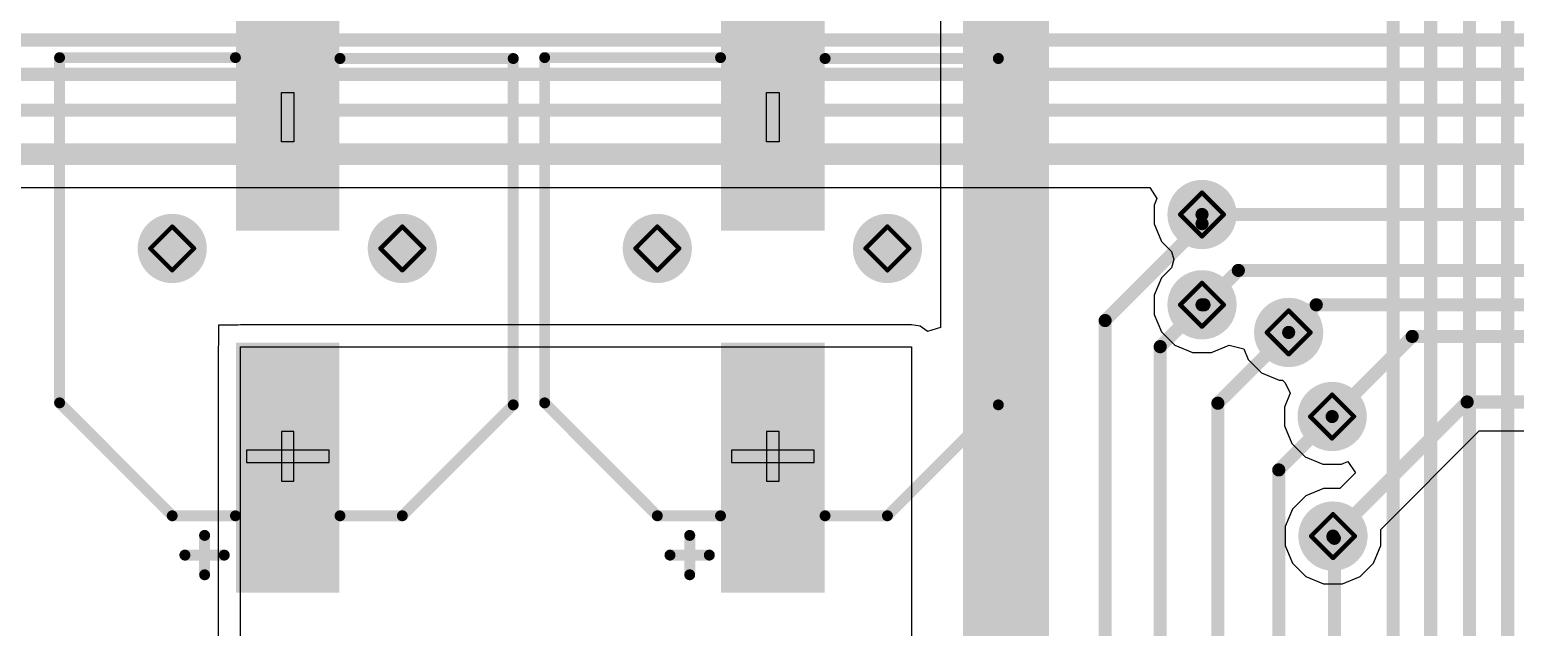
# Model space of a CAD drawing. Header units: inches. Extents: x -31 to 249, y -28 to 261.
# Drawn here: x 20.89 to 38.14, y 55.83 to 62.77 of the extents above; entities that cross this region are included whole.
import ezdxf

# ---------------------------------------------------------------- set-up
doc = ezdxf.new("R2010")
doc.units = ezdxf.units.IN
for name, color, linetype in [('Bottom Layer', 5, 'Continuous'), ('Bottom Solder', 6, 'Continuous'), ('Drill Drawing', 1, 'Continuous'), ('Mechanical 15', 56, 'Continuous'), ('Top Layer', 1, 'Continuous'), ('Top Overlay', 2, 'Continuous'), ('Top Paste', 8, 'Continuous'), ('Top Solder', 216, 'Continuous'), ('Via Holes', 16, 'Continuous')]:
    doc.layers.add(name, color=color, linetype=linetype)

# ---------------------------------------------------------------- blocks, each defined once
blk = doc.blocks.new('CS1C470M_CRD54_8')
at = {"layer": 'Top Layer'}
for points in [[(-3.5, 0.55), (-0.7, 0.55), (-0.7, -0.55), (-3.5, -0.55)], [(0.7, 0.55), (3.5, 0.55), (3.5, -0.55), (0.7, -0.55)]]:
    blk.add_hatch(color=1, dxfattribs=at).paths.add_polyline_path(points)
at = {"layer": 'Top Paste'}
for points in [[(-3.5, 0.55), (-0.7, 0.55), (-0.7, -0.55), (-3.5, -0.55)], [(0.7, 0.55), (3.5, 0.55), (3.5, -0.55), (0.7, -0.55)]]:
    blk.add_hatch(color=8, dxfattribs=at).paths.add_polyline_path(points)
at = {"layer": 'Top Solder'}
for points in [[(-3.551, 0.601), (-0.649, 0.601), (-0.649, -0.601), (-3.551, -0.601)], [(0.649, 0.601), (3.551, 0.601), (3.551, -0.601), (0.649, -0.601)]]:
    blk.add_hatch(color=216, dxfattribs=at).paths.add_polyline_path(points)
at = {"layer": 'Mechanical 15'}
for p, q in [((-1.896, 0.48), (-2.04, 0.48)), ((-2.04, 0.48), (-2.04, -0.48)), ((-1.896, -0.48), (-1.896, 0.48)), ((-1.68, 0.072), (-2.256, 0.072)), ((-2.256, 0.072), (-2.256, -0.072)), ((-1.68, -0.072), (-1.68, 0.072)), ((1.68, 0.072), (2.256, 0.072)), ((1.68, -0.072), (1.68, 0.072)), ((2.256, 0.072), (2.256, -0.072)), ((-2.256, -0.072), (-1.68, -0.072)), ((2.256, -0.072), (1.68, -0.072)), ((-2.04, -0.48), (-1.896, -0.48))]:
    blk.add_line(p, q, dxfattribs=at)
at = {"layer": 'Top Overlay'}
for points in [[(-1.349, 2.649, 0.127, 0.127, 0), (-2.659, 1.341, 0.127, 0.127, 0)], [(-1.349, 2.649, 0.127, 0.127, 0), (2.659, 2.649, 0.127, 0.127, 0)], [(2.659, 2.649, 0.127, 0.127, 0), (2.659, 0.607, 0.127, 0.127, 0)], [(-2.659, 1.341, 0.127, 0.127, 0), (-2.659, 0.607, 0.127, 0.127, 0)], [(-3.116, 1.194, 0.127, 0.127, 0), (-3.116, 0.737, 0.127, 0.127, 0)], [(-3.344, 0.965, 0.127, 0.127, 0), (-2.887, 0.965, 0.127, 0.127, 0)], [(-2.659, -0.607, 0.127, 0.127, 0), (-2.659, -1.331, 0.127, 0.127, 0)], [(2.649, -0.607, 0.127, 0.127, 0), (2.649, -2.619, 0.127, 0.127, 0)], [(-2.659, -1.331, 0.127, 0.127, 0), (-1.372, -2.619, 0.127, 0.127, 0)], [(-1.372, -2.619, 0.127, 0.127, 0), (2.649, -2.619, 0.127, 0.127, 0)]]:
    blk.add_lwpolyline(points, format="xyseb", dxfattribs=at)
for points in [[(-1.38, 2.649, 0.0635, 0.0635, 1), (-1.317, 2.649, 0.0635, 0.0635, 1)], [(-1.38, 2.649, 0.0635, 0.0635, 1), (-1.317, 2.649, 0.0635, 0.0635, 1)], [(2.628, 2.649, 0.0635, 0.0635, 1), (2.691, 2.649, 0.0635, 0.0635, 1)], [(2.628, 2.649, 0.0635, 0.0635, 1), (2.691, 2.649, 0.0635, 0.0635, 1)], [(-2.691, 1.341, 0.0635, 0.0635, 1), (-2.628, 1.341, 0.0635, 0.0635, 1)], [(-2.691, 1.341, 0.0635, 0.0635, 1), (-2.628, 1.341, 0.0635, 0.0635, 1)], [(-3.148, 1.194, 0.0635, 0.0635, 1), (-3.084, 1.194, 0.0635, 0.0635, 1)], [(-3.376, 0.965, 0.0635, 0.0635, 1), (-3.313, 0.965, 0.0635, 0.0635, 1)], [(-2.919, 0.965, 0.0635, 0.0635, 1), (-2.855, 0.965, 0.0635, 0.0635, 1)], [(-3.148, 0.737, 0.0635, 0.0635, 1), (-3.084, 0.737, 0.0635, 0.0635, 1)], [(-2.691, 0.607, 0.0635, 0.0635, 1), (-2.628, 0.607, 0.0635, 0.0635, 1)], [(2.628, 0.607, 0.0635, 0.0635, 1), (2.691, 0.607, 0.0635, 0.0635, 1)], [(-2.691, -0.607, 0.0635, 0.0635, 1), (-2.628, -0.607, 0.0635, 0.0635, 1)], [(2.617, -0.607, 0.0635, 0.0635, 1), (2.681, -0.607, 0.0635, 0.0635, 1)], [(-2.691, -1.331, 0.0635, 0.0635, 1), (-2.628, -1.331, 0.0635, 0.0635, 1)], [(-2.691, -1.331, 0.0635, 0.0635, 1), (-2.628, -1.331, 0.0635, 0.0635, 1)], [(-1.403, -2.619, 0.0635, 0.0635, 1), (-1.34, -2.619, 0.0635, 0.0635, 1)], [(-1.403, -2.619, 0.0635, 0.0635, 1), (-1.34, -2.619, 0.0635, 0.0635, 1)], [(2.617, -2.619, 0.0635, 0.0635, 1), (2.681, -2.619, 0.0635, 0.0635, 1)], [(2.617, -2.619, 0.0635, 0.0635, 1), (2.681, -2.619, 0.0635, 0.0635, 1)]]:
    blk.add_lwpolyline(points, format="xyseb", close=True, dxfattribs=at)
blk = doc.blocks.new('CS1C470M_CRD54_9')
at = {"layer": 'Top Layer'}
for points in [[(-3.5, 0.55), (-0.7, 0.55), (-0.7, -0.55), (-3.5, -0.55)], [(0.7, 0.55), (3.5, 0.55), (3.5, -0.55), (0.7, -0.55)]]:
    blk.add_hatch(color=1, dxfattribs=at).paths.add_polyline_path(points)
at = {"layer": 'Top Paste'}
for points in [[(-3.5, 0.55), (-0.7, 0.55), (-0.7, -0.55), (-3.5, -0.55)], [(0.7, 0.55), (3.5, 0.55), (3.5, -0.55), (0.7, -0.55)]]:
    blk.add_hatch(color=8, dxfattribs=at).paths.add_polyline_path(points)
at = {"layer": 'Top Solder'}
for points in [[(-3.551, 0.601), (-0.649, 0.601), (-0.649, -0.601), (-3.551, -0.601)], [(0.649, 0.601), (3.551, 0.601), (3.551, -0.601), (0.649, -0.601)]]:
    blk.add_hatch(color=216, dxfattribs=at).paths.add_polyline_path(points)
at = {"layer": 'Mechanical 15'}
for p, q in [((-1.896, 0.48), (-2.04, 0.48)), ((-2.04, 0.48), (-2.04, -0.48)), ((-1.896, -0.48), (-1.896, 0.48)), ((-1.68, 0.072), (-2.256, 0.072)), ((-2.256, 0.072), (-2.256, -0.072)), ((-1.68, -0.072), (-1.68, 0.072)), ((1.68, 0.072), (2.256, 0.072)), ((1.68, -0.072), (1.68, 0.072)), ((2.256, 0.072), (2.256, -0.072)), ((-2.256, -0.072), (-1.68, -0.072)), ((2.256, -0.072), (1.68, -0.072)), ((-2.04, -0.48), (-1.896, -0.48))]:
    blk.add_line(p, q, dxfattribs=at)
at = {"layer": 'Top Overlay'}
for points in [[(-1.349, 2.649, 0.127, 0.127, 0), (-2.659, 1.341, 0.127, 0.127, 0)], [(-1.349, 2.649, 0.127, 0.127, 0), (2.659, 2.649, 0.127, 0.127, 0)], [(2.659, 2.649, 0.127, 0.127, 0), (2.659, 0.607, 0.127, 0.127, 0)], [(-2.659, 1.341, 0.127, 0.127, 0), (-2.659, 0.607, 0.127, 0.127, 0)], [(-3.116, 1.194, 0.127, 0.127, 0), (-3.116, 0.737, 0.127, 0.127, 0)], [(-3.344, 0.965, 0.127, 0.127, 0), (-2.887, 0.965, 0.127, 0.127, 0)], [(-2.659, -0.607, 0.127, 0.127, 0), (-2.659, -1.331, 0.127, 0.127, 0)], [(2.649, -0.607, 0.127, 0.127, 0), (2.649, -2.619, 0.127, 0.127, 0)], [(-2.659, -1.331, 0.127, 0.127, 0), (-1.372, -2.619, 0.127, 0.127, 0)], [(-1.372, -2.619, 0.127, 0.127, 0), (2.649, -2.619, 0.127, 0.127, 0)]]:
    blk.add_lwpolyline(points, format="xyseb", dxfattribs=at)
for points in [[(-1.38, 2.649, 0.0635, 0.0635, 1), (-1.317, 2.649, 0.0635, 0.0635, 1)], [(-1.38, 2.649, 0.0635, 0.0635, 1), (-1.317, 2.649, 0.0635, 0.0635, 1)], [(2.628, 2.649, 0.0635, 0.0635, 1), (2.691, 2.649, 0.0635, 0.0635, 1)], [(2.628, 2.649, 0.0635, 0.0635, 1), (2.691, 2.649, 0.0635, 0.0635, 1)], [(-2.691, 1.341, 0.0635, 0.0635, 1), (-2.628, 1.341, 0.0635, 0.0635, 1)], [(-2.691, 1.341, 0.0635, 0.0635, 1), (-2.628, 1.341, 0.0635, 0.0635, 1)], [(-3.148, 1.194, 0.0635, 0.0635, 1), (-3.084, 1.194, 0.0635, 0.0635, 1)], [(-3.376, 0.965, 0.0635, 0.0635, 1), (-3.313, 0.965, 0.0635, 0.0635, 1)], [(-2.919, 0.965, 0.0635, 0.0635, 1), (-2.855, 0.965, 0.0635, 0.0635, 1)], [(-3.148, 0.737, 0.0635, 0.0635, 1), (-3.084, 0.737, 0.0635, 0.0635, 1)], [(-2.691, 0.607, 0.0635, 0.0635, 1), (-2.628, 0.607, 0.0635, 0.0635, 1)], [(2.628, 0.607, 0.0635, 0.0635, 1), (2.691, 0.607, 0.0635, 0.0635, 1)], [(-2.691, -0.607, 0.0635, 0.0635, 1), (-2.628, -0.607, 0.0635, 0.0635, 1)], [(2.617, -0.607, 0.0635, 0.0635, 1), (2.681, -0.607, 0.0635, 0.0635, 1)], [(-2.691, -1.331, 0.0635, 0.0635, 1), (-2.628, -1.331, 0.0635, 0.0635, 1)], [(-2.691, -1.331, 0.0635, 0.0635, 1), (-2.628, -1.331, 0.0635, 0.0635, 1)], [(-1.403, -2.619, 0.0635, 0.0635, 1), (-1.34, -2.619, 0.0635, 0.0635, 1)], [(-1.403, -2.619, 0.0635, 0.0635, 1), (-1.34, -2.619, 0.0635, 0.0635, 1)], [(2.617, -2.619, 0.0635, 0.0635, 1), (2.681, -2.619, 0.0635, 0.0635, 1)], [(2.617, -2.619, 0.0635, 0.0635, 1), (2.681, -2.619, 0.0635, 0.0635, 1)]]:
    blk.add_lwpolyline(points, format="xyseb", close=True, dxfattribs=at)

msp = doc.modelspace()

# ---------------------------------------------------------------- hatches: boundary and pattern name
at = {"layer": 'Bottom Layer'}
h = msp.add_hatch(color=5, dxfattribs=at)
edge = h.paths.add_edge_path()
edge.add_arc((34.501, 60.621), 0.3, 0, 360)
h = msp.add_hatch(color=5, dxfattribs=at)
edge = h.paths.add_edge_path()
edge.add_arc((22.543, 60.227), 0.3, 0, 360)
h = msp.add_hatch(color=5, dxfattribs=at)
edge = h.paths.add_edge_path()
edge.add_arc((25.215, 60.227), 0.3, 0, 360)
h = msp.add_hatch(color=5, dxfattribs=at)
edge = h.paths.add_edge_path()
edge.add_arc((28.176, 60.227), 0.3, 0, 360)
h = msp.add_hatch(color=5, dxfattribs=at)
edge = h.paths.add_edge_path()
edge.add_arc((30.848, 60.227), 0.3, 0, 360)
h = msp.add_hatch(color=5, dxfattribs=at)
edge = h.paths.add_edge_path()
edge.add_arc((34.501, 59.573), 0.3, 0, 360)
h = msp.add_hatch(color=5, dxfattribs=at)
edge = h.paths.add_edge_path()
edge.add_arc((35.507, 59.252), 0.3, 0, 360)
h = msp.add_hatch(color=5, dxfattribs=at)
edge = h.paths.add_edge_path()
edge.add_arc((36.012, 58.276), 0.3, 0, 360)
h = msp.add_hatch(color=5, dxfattribs=at)
edge = h.paths.add_edge_path()
edge.add_arc((36.022, 56.888), 0.3, 0, 360)
at = {"layer": 'Bottom Solder'}
h = msp.add_hatch(color=6, dxfattribs=at)
edge = h.paths.add_edge_path()
edge.add_arc((34.501, 60.621), 0.402, 0, 360)
h = msp.add_hatch(color=6, dxfattribs=at)
edge = h.paths.add_edge_path()
edge.add_arc((22.543, 60.227), 0.402, 0, 360)
h = msp.add_hatch(color=6, dxfattribs=at)
edge = h.paths.add_edge_path()
edge.add_arc((25.215, 60.227), 0.402, 0, 360)
h = msp.add_hatch(color=6, dxfattribs=at)
edge = h.paths.add_edge_path()
edge.add_arc((28.176, 60.227), 0.402, 0, 360)
h = msp.add_hatch(color=6, dxfattribs=at)
edge = h.paths.add_edge_path()
edge.add_arc((30.848, 60.227), 0.402, 0, 360)
h = msp.add_hatch(color=6, dxfattribs=at)
edge = h.paths.add_edge_path()
edge.add_arc((34.501, 59.573), 0.402, 0, 360)
h = msp.add_hatch(color=6, dxfattribs=at)
edge = h.paths.add_edge_path()
edge.add_arc((35.507, 59.252), 0.402, 0, 360)
h = msp.add_hatch(color=6, dxfattribs=at)
edge = h.paths.add_edge_path()
edge.add_arc((36.012, 58.276), 0.402, 0, 360)
h = msp.add_hatch(color=6, dxfattribs=at)
edge = h.paths.add_edge_path()
edge.add_arc((36.022, 56.888), 0.402, 0, 360)
at = {"layer": 'Top Layer'}
h = msp.add_hatch(color=1, dxfattribs=at)
edge = h.paths.add_edge_path()
edge.add_arc((34.501, 60.621), 0.3, 0, 360)
h = msp.add_hatch(color=1, dxfattribs=at)
edge = h.paths.add_edge_path()
edge.add_arc((22.543, 60.227), 0.3, 0, 360)
h = msp.add_hatch(color=1, dxfattribs=at)
edge = h.paths.add_edge_path()
edge.add_arc((25.215, 60.227), 0.3, 0, 360)
h = msp.add_hatch(color=1, dxfattribs=at)
edge = h.paths.add_edge_path()
edge.add_arc((28.176, 60.227), 0.3, 0, 360)
h = msp.add_hatch(color=1, dxfattribs=at)
edge = h.paths.add_edge_path()
edge.add_arc((30.848, 60.227), 0.3, 0, 360)
h = msp.add_hatch(color=1, dxfattribs=at)
edge = h.paths.add_edge_path()
edge.add_arc((34.501, 59.573), 0.3, 0, 360)
h = msp.add_hatch(color=1, dxfattribs=at)
edge = h.paths.add_edge_path()
edge.add_arc((35.507, 59.252), 0.3, 0, 360)
h = msp.add_hatch(color=1, dxfattribs=at)
edge = h.paths.add_edge_path()
edge.add_arc((36.012, 58.276), 0.3, 0, 360)
h = msp.add_hatch(color=1, dxfattribs=at)
edge = h.paths.add_edge_path()
edge.add_arc((36.022, 56.888), 0.3, 0, 360)
at = {"layer": 'Top Solder'}
h = msp.add_hatch(color=216, dxfattribs=at)
edge = h.paths.add_edge_path()
edge.add_arc((34.501, 60.621), 0.402, 0, 360)
h = msp.add_hatch(color=216, dxfattribs=at)
edge = h.paths.add_edge_path()
edge.add_arc((22.543, 60.227), 0.402, 0, 360)
h = msp.add_hatch(color=216, dxfattribs=at)
edge = h.paths.add_edge_path()
edge.add_arc((25.215, 60.227), 0.402, 0, 360)
h = msp.add_hatch(color=216, dxfattribs=at)
edge = h.paths.add_edge_path()
edge.add_arc((28.176, 60.227), 0.402, 0, 360)
h = msp.add_hatch(color=216, dxfattribs=at)
edge = h.paths.add_edge_path()
edge.add_arc((30.848, 60.227), 0.402, 0, 360)
h = msp.add_hatch(color=216, dxfattribs=at)
edge = h.paths.add_edge_path()
edge.add_arc((34.501, 59.573), 0.402, 0, 360)
h = msp.add_hatch(color=216, dxfattribs=at)
edge = h.paths.add_edge_path()
edge.add_arc((35.507, 59.252), 0.402, 0, 360)
h = msp.add_hatch(color=216, dxfattribs=at)
edge = h.paths.add_edge_path()
edge.add_arc((36.012, 58.276), 0.402, 0, 360)
h = msp.add_hatch(color=216, dxfattribs=at)
edge = h.paths.add_edge_path()
edge.add_arc((36.022, 56.888), 0.402, 0, 360)
at = {"layer": 'Via Holes'}
h = msp.add_hatch(color=7, dxfattribs=at)
edge = h.paths.add_edge_path()
edge.add_arc((34.501, 60.621), 0.15, 0, 360)
h = msp.add_hatch(color=7, dxfattribs=at)
edge = h.paths.add_edge_path()
edge.add_arc((22.543, 60.227), 0.15, 0, 360)
h = msp.add_hatch(color=7, dxfattribs=at)
edge = h.paths.add_edge_path()
edge.add_arc((25.215, 60.227), 0.15, 0, 360)
h = msp.add_hatch(color=7, dxfattribs=at)
edge = h.paths.add_edge_path()
edge.add_arc((28.176, 60.227), 0.15, 0, 360)
h = msp.add_hatch(color=7, dxfattribs=at)
edge = h.paths.add_edge_path()
edge.add_arc((30.848, 60.227), 0.15, 0, 360)
h = msp.add_hatch(color=7, dxfattribs=at)
edge = h.paths.add_edge_path()
edge.add_arc((34.501, 59.573), 0.15, 0, 360)
h = msp.add_hatch(color=7, dxfattribs=at)
edge = h.paths.add_edge_path()
edge.add_arc((35.507, 59.252), 0.15, 0, 360)
h = msp.add_hatch(color=7, dxfattribs=at)
edge = h.paths.add_edge_path()
edge.add_arc((36.012, 58.276), 0.15, 0, 360)
h = msp.add_hatch(color=7, dxfattribs=at)
edge = h.paths.add_edge_path()
edge.add_arc((36.022, 56.888), 0.15, 0, 360)

# ---------------------------------------------------------------- linework, layer by layer
at = {"layer": 'Bottom Layer'}
for p, q in [((18.057, 60.934), (33.894, 60.934)), ((33.894, 60.934), (33.978, 60.807)), ((33.978, 60.807), (33.947, 60.731)), ((33.947, 60.731), (33.947, 60.511)), ((33.947, 60.511), (34.031, 60.307)), ((34.031, 60.307), (34.147, 60.191)), ((34.147, 60.191), (34.172, 60.097)), ((34.172, 60.097), (34.147, 60.003)), ((34.031, 59.886), (33.947, 59.683)), ((34.147, 60.003), (34.031, 59.886)), ((33.947, 59.683), (33.947, 59.462)), ((33.947, 59.462), (34.031, 59.259)), ((34.031, 59.259), (34.187, 59.103)), ((34.187, 59.103), (34.391, 59.019)), ((34.391, 59.019), (34.611, 59.019)), ((34.611, 59.019), (34.815, 59.103)), ((34.815, 59.103), (34.987, 59.06)), ((34.987, 59.06), (35.038, 58.939)), ((35.038, 58.939), (35.193, 58.783)), ((35.193, 58.783), (35.397, 58.698)), ((35.397, 58.698), (35.435, 58.698)), ((35.435, 58.698), (35.467, 58.666)), ((35.467, 58.666), (35.524, 58.546)), ((35.524, 58.546), (35.458, 58.386)), ((35.458, 58.386), (35.458, 58.166)), ((35.458, 58.166), (35.542, 57.962)), ((35.542, 57.962), (35.698, 57.806)), ((36.576, 56.965), (37.719, 58.109)), ((37.719, 58.109), (56.804, 58.109)), ((35.698, 57.806), (35.902, 57.722)), ((35.902, 57.722), (36.122, 57.722)), ((36.282, 57.623), (36.1, 57.442)), ((36.122, 57.722), (36.195, 57.753)), ((36.195, 57.753), (36.282, 57.623)), ((35.708, 57.357), (35.553, 57.201)), ((35.912, 57.442), (35.708, 57.357)), ((36.1, 57.442), (35.912, 57.442)), ((35.553, 57.201), (35.468, 56.998)), ((35.468, 56.998), (35.468, 56.777)), ((36.576, 56.777), (36.576, 56.965)), ((35.468, 56.777), (35.553, 56.574)), ((36.492, 56.574), (36.576, 56.777)), ((35.553, 56.574), (35.708, 56.418)), ((35.708, 56.418), (35.912, 56.334)), ((36.132, 56.334), (36.336, 56.418)), ((36.336, 56.418), (36.492, 56.574)), ((35.912, 56.334), (36.132, 56.334))]:
    msp.add_line(p, q, dxfattribs=at)
for points in [[(17.274, 62.647, 0.152, 0.152, 0), (63.242, 62.647, 0.152, 0.152, 0)], [(17.533, 62.248, 0.152, 0.152, 0), (65.955, 62.248, 0.152, 0.152, 0)], [(17.668, 61.832, 0.152, 0.152, 0), (66.09, 61.832, 0.152, 0.152, 0)], [(17.896, 61.322, 0.254, 0.254, 0), (63.993, 61.322, 0.254, 0.254, 0)], [(34.501, 60.621, 0.152, 0.152, 0), (60.801, 60.621, 0.152, 0.152, 0)], [(34.523, 59.573, 0.152, 0.152, 0), (34.923, 59.972, 0.152, 0.152, 0)], [(34.923, 59.972, 0.152, 0.152, 0), (65.093, 59.972, 0.152, 0.152, 0)], [(34.501, 59.573, 0.152, 0.152, 0), (34.523, 59.573, 0.152, 0.152, 0)], [(35.507, 59.252, 0.152, 0.152, 0), (35.828, 59.573, 0.152, 0.152, 0)], [(35.828, 59.573, 0.152, 0.152, 0), (65.564, 59.573, 0.152, 0.152, 0)], [(36.012, 58.276, 0.152, 0.152, 0), (36.942, 59.206, 0.152, 0.152, 0)], [(36.942, 59.206, 0.152, 0.152, 0), (65.904, 59.206, 0.152, 0.152, 0)], [(36.022, 56.888, 0.152, 0.152, 0), (37.58, 58.445, 0.152, 0.152, 0)], [(37.58, 58.445, 0.152, 0.152, 0), (60.801, 58.445, 0.152, 0.152, 0)]]:
    msp.add_lwpolyline(points, format="xyseb", dxfattribs=at)
for points in [[(34.463, 60.621, 0.0762, 0.0762, 1), (34.539, 60.621, 0.0762, 0.0762, 1)], [(34.885, 59.972, 0.0762, 0.0762, 1), (34.961, 59.972, 0.0762, 0.0762, 1)], [(34.885, 59.972, 0.0762, 0.0762, 1), (34.961, 59.972, 0.0762, 0.0762, 1)], [(34.463, 59.573, 0.0762, 0.0762, 1), (34.539, 59.573, 0.0762, 0.0762, 1)], [(34.485, 59.573, 0.0762, 0.0762, 1), (34.562, 59.573, 0.0762, 0.0762, 1)], [(34.485, 59.573, 0.0762, 0.0762, 1), (34.562, 59.573, 0.0762, 0.0762, 1)], [(35.79, 59.573, 0.0762, 0.0762, 1), (35.866, 59.573, 0.0762, 0.0762, 1)], [(35.79, 59.573, 0.0762, 0.0762, 1), (35.866, 59.573, 0.0762, 0.0762, 1)], [(35.469, 59.252, 0.0762, 0.0762, 1), (35.545, 59.252, 0.0762, 0.0762, 1)], [(36.904, 59.206, 0.0762, 0.0762, 1), (36.98, 59.206, 0.0762, 0.0762, 1)], [(36.904, 59.206, 0.0762, 0.0762, 1), (36.98, 59.206, 0.0762, 0.0762, 1)], [(37.542, 58.445, 0.0762, 0.0762, 1), (37.618, 58.445, 0.0762, 0.0762, 1)], [(37.542, 58.445, 0.0762, 0.0762, 1), (37.618, 58.445, 0.0762, 0.0762, 1)], [(35.974, 58.276, 0.0762, 0.0762, 1), (36.05, 58.276, 0.0762, 0.0762, 1)], [(35.984, 56.888, 0.0762, 0.0762, 1), (36.06, 56.888, 0.0762, 0.0762, 1)]]:
    msp.add_lwpolyline(points, format="xyseb", close=True, dxfattribs=at)
at = {"layer": 'Drill Drawing'}
for points in [[(34.247, 60.621, 0.0508, 0.0508, 0), (34.501, 60.875, 0.0508, 0.0508, 0)], [(34.501, 60.875, 0.0508, 0.0508, 0), (34.755, 60.621, 0.0508, 0.0508, 0)], [(34.247, 60.621, 0.0508, 0.0508, 0), (34.501, 60.367, 0.0508, 0.0508, 0)], [(34.501, 60.367, 0.0508, 0.0508, 0), (34.755, 60.621, 0.0508, 0.0508, 0)], [(22.289, 60.227, 0.0508, 0.0508, 0), (22.543, 60.481, 0.0508, 0.0508, 0)], [(22.543, 60.481, 0.0508, 0.0508, 0), (22.797, 60.227, 0.0508, 0.0508, 0)], [(24.961, 60.227, 0.0508, 0.0508, 0), (25.215, 60.481, 0.0508, 0.0508, 0)], [(25.215, 60.481, 0.0508, 0.0508, 0), (25.469, 60.227, 0.0508, 0.0508, 0)], [(27.922, 60.227, 0.0508, 0.0508, 0), (28.176, 60.481, 0.0508, 0.0508, 0)], [(28.176, 60.481, 0.0508, 0.0508, 0), (28.43, 60.227, 0.0508, 0.0508, 0)], [(30.594, 60.227, 0.0508, 0.0508, 0), (30.848, 60.481, 0.0508, 0.0508, 0)], [(30.848, 60.481, 0.0508, 0.0508, 0), (31.102, 60.227, 0.0508, 0.0508, 0)], [(22.289, 60.227, 0.0508, 0.0508, 0), (22.543, 59.973, 0.0508, 0.0508, 0)], [(22.543, 59.973, 0.0508, 0.0508, 0), (22.797, 60.227, 0.0508, 0.0508, 0)], [(24.961, 60.227, 0.0508, 0.0508, 0), (25.215, 59.973, 0.0508, 0.0508, 0)], [(25.215, 59.973, 0.0508, 0.0508, 0), (25.469, 60.227, 0.0508, 0.0508, 0)], [(27.922, 60.227, 0.0508, 0.0508, 0), (28.176, 59.973, 0.0508, 0.0508, 0)], [(28.176, 59.973, 0.0508, 0.0508, 0), (28.43, 60.227, 0.0508, 0.0508, 0)], [(30.594, 60.227, 0.0508, 0.0508, 0), (30.848, 59.973, 0.0508, 0.0508, 0)], [(30.848, 59.973, 0.0508, 0.0508, 0), (31.102, 60.227, 0.0508, 0.0508, 0)], [(34.247, 59.573, 0.0508, 0.0508, 0), (34.501, 59.827, 0.0508, 0.0508, 0)], [(34.501, 59.827, 0.0508, 0.0508, 0), (34.755, 59.573, 0.0508, 0.0508, 0)], [(34.247, 59.573, 0.0508, 0.0508, 0), (34.501, 59.319, 0.0508, 0.0508, 0)], [(34.501, 59.319, 0.0508, 0.0508, 0), (34.755, 59.573, 0.0508, 0.0508, 0)], [(35.253, 59.252, 0.0508, 0.0508, 0), (35.507, 59.506, 0.0508, 0.0508, 0)], [(35.507, 59.506, 0.0508, 0.0508, 0), (35.761, 59.252, 0.0508, 0.0508, 0)], [(35.253, 59.252, 0.0508, 0.0508, 0), (35.507, 58.998, 0.0508, 0.0508, 0)], [(35.507, 58.998, 0.0508, 0.0508, 0), (35.761, 59.252, 0.0508, 0.0508, 0)], [(35.758, 58.276, 0.0508, 0.0508, 0), (36.012, 58.53, 0.0508, 0.0508, 0)], [(36.012, 58.53, 0.0508, 0.0508, 0), (36.266, 58.276, 0.0508, 0.0508, 0)], [(35.758, 58.276, 0.0508, 0.0508, 0), (36.012, 58.022, 0.0508, 0.0508, 0)], [(36.012, 58.022, 0.0508, 0.0508, 0), (36.266, 58.276, 0.0508, 0.0508, 0)], [(35.768, 56.888, 0.0508, 0.0508, 0), (36.022, 57.142, 0.0508, 0.0508, 0)], [(36.022, 57.142, 0.0508, 0.0508, 0), (36.276, 56.888, 0.0508, 0.0508, 0)], [(35.768, 56.888, 0.0508, 0.0508, 0), (36.022, 56.634, 0.0508, 0.0508, 0)], [(36.022, 56.634, 0.0508, 0.0508, 0), (36.276, 56.888, 0.0508, 0.0508, 0)]]:
    msp.add_lwpolyline(points, format="xyseb", dxfattribs=at)
for points in [[(34.488, 60.875, 0.0254, 0.0254, 1), (34.513, 60.875, 0.0254, 0.0254, 1)], [(34.488, 60.875, 0.0254, 0.0254, 1), (34.513, 60.875, 0.0254, 0.0254, 1)], [(34.234, 60.621, 0.0254, 0.0254, 1), (34.259, 60.621, 0.0254, 0.0254, 1)], [(34.234, 60.621, 0.0254, 0.0254, 1), (34.259, 60.621, 0.0254, 0.0254, 1)], [(34.742, 60.621, 0.0254, 0.0254, 1), (34.767, 60.621, 0.0254, 0.0254, 1)], [(34.742, 60.621, 0.0254, 0.0254, 1), (34.767, 60.621, 0.0254, 0.0254, 1)], [(22.53, 60.481, 0.0254, 0.0254, 1), (22.555, 60.481, 0.0254, 0.0254, 1)], [(22.53, 60.481, 0.0254, 0.0254, 1), (22.555, 60.481, 0.0254, 0.0254, 1)], [(25.202, 60.481, 0.0254, 0.0254, 1), (25.227, 60.481, 0.0254, 0.0254, 1)], [(25.202, 60.481, 0.0254, 0.0254, 1), (25.227, 60.481, 0.0254, 0.0254, 1)], [(28.163, 60.481, 0.0254, 0.0254, 1), (28.189, 60.481, 0.0254, 0.0254, 1)], [(28.163, 60.481, 0.0254, 0.0254, 1), (28.189, 60.481, 0.0254, 0.0254, 1)], [(30.835, 60.481, 0.0254, 0.0254, 1), (30.861, 60.481, 0.0254, 0.0254, 1)], [(30.835, 60.481, 0.0254, 0.0254, 1), (30.861, 60.481, 0.0254, 0.0254, 1)], [(34.488, 60.367, 0.0254, 0.0254, 1), (34.513, 60.367, 0.0254, 0.0254, 1)], [(34.488, 60.367, 0.0254, 0.0254, 1), (34.513, 60.367, 0.0254, 0.0254, 1)], [(22.276, 60.227, 0.0254, 0.0254, 1), (22.301, 60.227, 0.0254, 0.0254, 1)], [(22.276, 60.227, 0.0254, 0.0254, 1), (22.301, 60.227, 0.0254, 0.0254, 1)], [(22.784, 60.227, 0.0254, 0.0254, 1), (22.809, 60.227, 0.0254, 0.0254, 1)], [(22.784, 60.227, 0.0254, 0.0254, 1), (22.809, 60.227, 0.0254, 0.0254, 1)], [(24.948, 60.227, 0.0254, 0.0254, 1), (24.973, 60.227, 0.0254, 0.0254, 1)], [(24.948, 60.227, 0.0254, 0.0254, 1), (24.973, 60.227, 0.0254, 0.0254, 1)], [(25.456, 60.227, 0.0254, 0.0254, 1), (25.481, 60.227, 0.0254, 0.0254, 1)], [(25.456, 60.227, 0.0254, 0.0254, 1), (25.481, 60.227, 0.0254, 0.0254, 1)], [(27.909, 60.227, 0.0254, 0.0254, 1), (27.935, 60.227, 0.0254, 0.0254, 1)], [(27.909, 60.227, 0.0254, 0.0254, 1), (27.935, 60.227, 0.0254, 0.0254, 1)], [(28.417, 60.227, 0.0254, 0.0254, 1), (28.443, 60.227, 0.0254, 0.0254, 1)], [(28.417, 60.227, 0.0254, 0.0254, 1), (28.443, 60.227, 0.0254, 0.0254, 1)], [(30.581, 60.227, 0.0254, 0.0254, 1), (30.607, 60.227, 0.0254, 0.0254, 1)], [(30.581, 60.227, 0.0254, 0.0254, 1), (30.607, 60.227, 0.0254, 0.0254, 1)], [(31.089, 60.227, 0.0254, 0.0254, 1), (31.115, 60.227, 0.0254, 0.0254, 1)], [(31.089, 60.227, 0.0254, 0.0254, 1), (31.115, 60.227, 0.0254, 0.0254, 1)], [(22.53, 59.973, 0.0254, 0.0254, 1), (22.555, 59.973, 0.0254, 0.0254, 1)], [(22.53, 59.973, 0.0254, 0.0254, 1), (22.555, 59.973, 0.0254, 0.0254, 1)], [(25.202, 59.973, 0.0254, 0.0254, 1), (25.227, 59.973, 0.0254, 0.0254, 1)], [(25.202, 59.973, 0.0254, 0.0254, 1), (25.227, 59.973, 0.0254, 0.0254, 1)], [(28.163, 59.973, 0.0254, 0.0254, 1), (28.189, 59.973, 0.0254, 0.0254, 1)], [(28.163, 59.973, 0.0254, 0.0254, 1), (28.189, 59.973, 0.0254, 0.0254, 1)], [(30.835, 59.973, 0.0254, 0.0254, 1), (30.861, 59.973, 0.0254, 0.0254, 1)], [(30.835, 59.973, 0.0254, 0.0254, 1), (30.861, 59.973, 0.0254, 0.0254, 1)], [(34.488, 59.827, 0.0254, 0.0254, 1), (34.513, 59.827, 0.0254, 0.0254, 1)], [(34.488, 59.827, 0.0254, 0.0254, 1), (34.513, 59.827, 0.0254, 0.0254, 1)], [(34.234, 59.573, 0.0254, 0.0254, 1), (34.259, 59.573, 0.0254, 0.0254, 1)], [(34.234, 59.573, 0.0254, 0.0254, 1), (34.259, 59.573, 0.0254, 0.0254, 1)], [(34.742, 59.573, 0.0254, 0.0254, 1), (34.767, 59.573, 0.0254, 0.0254, 1)], [(34.742, 59.573, 0.0254, 0.0254, 1), (34.767, 59.573, 0.0254, 0.0254, 1)], [(35.495, 59.506, 0.0254, 0.0254, 1), (35.52, 59.506, 0.0254, 0.0254, 1)], [(35.495, 59.506, 0.0254, 0.0254, 1), (35.52, 59.506, 0.0254, 0.0254, 1)], [(34.488, 59.319, 0.0254, 0.0254, 1), (34.513, 59.319, 0.0254, 0.0254, 1)], [(34.488, 59.319, 0.0254, 0.0254, 1), (34.513, 59.319, 0.0254, 0.0254, 1)], [(35.241, 59.252, 0.0254, 0.0254, 1), (35.266, 59.252, 0.0254, 0.0254, 1)], [(35.241, 59.252, 0.0254, 0.0254, 1), (35.266, 59.252, 0.0254, 0.0254, 1)], [(35.749, 59.252, 0.0254, 0.0254, 1), (35.774, 59.252, 0.0254, 0.0254, 1)], [(35.749, 59.252, 0.0254, 0.0254, 1), (35.774, 59.252, 0.0254, 0.0254, 1)], [(35.495, 58.998, 0.0254, 0.0254, 1), (35.52, 58.998, 0.0254, 0.0254, 1)], [(35.495, 58.998, 0.0254, 0.0254, 1), (35.52, 58.998, 0.0254, 0.0254, 1)], [(35.999, 58.53, 0.0254, 0.0254, 1), (36.025, 58.53, 0.0254, 0.0254, 1)], [(35.999, 58.53, 0.0254, 0.0254, 1), (36.025, 58.53, 0.0254, 0.0254, 1)], [(35.745, 58.276, 0.0254, 0.0254, 1), (35.771, 58.276, 0.0254, 0.0254, 1)], [(35.745, 58.276, 0.0254, 0.0254, 1), (35.771, 58.276, 0.0254, 0.0254, 1)], [(36.253, 58.276, 0.0254, 0.0254, 1), (36.279, 58.276, 0.0254, 0.0254, 1)], [(36.253, 58.276, 0.0254, 0.0254, 1), (36.279, 58.276, 0.0254, 0.0254, 1)], [(35.999, 58.022, 0.0254, 0.0254, 1), (36.025, 58.022, 0.0254, 0.0254, 1)], [(35.999, 58.022, 0.0254, 0.0254, 1), (36.025, 58.022, 0.0254, 0.0254, 1)], [(36.009, 57.142, 0.0254, 0.0254, 1), (36.035, 57.142, 0.0254, 0.0254, 1)], [(36.009, 57.142, 0.0254, 0.0254, 1), (36.035, 57.142, 0.0254, 0.0254, 1)], [(35.755, 56.888, 0.0254, 0.0254, 1), (35.781, 56.888, 0.0254, 0.0254, 1)], [(35.755, 56.888, 0.0254, 0.0254, 1), (35.781, 56.888, 0.0254, 0.0254, 1)], [(36.263, 56.888, 0.0254, 0.0254, 1), (36.289, 56.888, 0.0254, 0.0254, 1)], [(36.263, 56.888, 0.0254, 0.0254, 1), (36.289, 56.888, 0.0254, 0.0254, 1)], [(36.009, 56.634, 0.0254, 0.0254, 1), (36.035, 56.634, 0.0254, 0.0254, 1)], [(36.009, 56.634, 0.0254, 0.0254, 1), (36.035, 56.634, 0.0254, 0.0254, 1)]]:
    msp.add_lwpolyline(points, format="xyseb", close=True, dxfattribs=at)
at = {"layer": 'Top Layer'}
for p, q in [((31.466, 69.806), (31.466, 59.309)), ((23.334, 59.342), (23.309, 59.337)), ((31.128, 59.342), (23.334, 59.342)), ((31.227, 59.323), (31.128, 59.342)), ((23.309, 59.337), (23.08, 59.337)), ((23.08, 59.337), (23.08, 59.108)), ((31.311, 59.267), (31.227, 59.323)), ((31.313, 59.263), (31.311, 59.267)), ((31.466, 59.309), (31.313, 59.263)), ((23.08, 59.108), (23.075, 59.083)), ((23.075, 59.083), (23.075, 50.629)), ((23.334, 50.629), (23.334, 59.083)), ((23.334, 59.083), (31.128, 59.083)), ((31.128, 59.083), (31.128, 50.629))]:
    msp.add_line(p, q, dxfattribs=at)
for points in [[(38.05, 15.316, 0.152, 0.152, 0), (38.05, 73.997, 0.152, 0.152, 0)], [(37.608, 15.074, 0.152, 0.152, 0), (37.608, 73.771, 0.152, 0.152, 0)], [(37.156, 18.238, 0.152, 0.152, 0), (37.156, 73.154, 0.152, 0.152, 0)], [(36.72, 20.802, 0.152, 0.152, 0), (36.72, 72.481, 0.152, 0.152, 0)], [(32.226, 44.056, 1, 1, 0), (32.226, 69.806, 1, 1, 0)], [(33.376, 59.39, 0.152, 0.152, 0), (34.501, 60.515, 0.152, 0.152, 0)], [(34.015, 59.087, 0.152, 0.152, 0), (34.501, 59.573, 0.152, 0.152, 0)], [(33.376, 32.111, 0.152, 0.152, 0), (33.376, 59.39, 0.152, 0.152, 0)], [(34.685, 58.43, 0.152, 0.152, 0), (35.507, 59.252, 0.152, 0.152, 0)], [(34.015, 30.927, 0.152, 0.152, 0), (34.015, 59.087, 0.152, 0.152, 0)], [(34.685, 32.097, 0.152, 0.152, 0), (34.685, 58.43, 0.152, 0.152, 0)], [(35.392, 57.656, 0.152, 0.152, 0), (36.012, 58.276, 0.152, 0.152, 0)], [(35.392, 30.927, 0.152, 0.152, 0), (35.392, 57.656, 0.152, 0.152, 0)], [(36.022, 56.877, 0.152, 0.152, 0), (36.022, 56.888, 0.152, 0.152, 0)], [(36.022, 56.877, 0.152, 0.152, 0), (36.038, 56.862, 0.152, 0.152, 0)], [(36.038, 32.073, 0.152, 0.152, 0), (36.038, 56.862, 0.152, 0.152, 0)]]:
    msp.add_lwpolyline(points, format="xyseb", dxfattribs=at)
for points in [[(34.463, 60.515, 0.0762, 0.0762, 1), (34.539, 60.515, 0.0762, 0.0762, 1)], [(34.463, 59.573, 0.0762, 0.0762, 1), (34.539, 59.573, 0.0762, 0.0762, 1)], [(33.338, 59.39, 0.0762, 0.0762, 1), (33.414, 59.39, 0.0762, 0.0762, 1)], [(33.338, 59.39, 0.0762, 0.0762, 1), (33.414, 59.39, 0.0762, 0.0762, 1)], [(35.469, 59.252, 0.0762, 0.0762, 1), (35.545, 59.252, 0.0762, 0.0762, 1)], [(33.977, 59.087, 0.0762, 0.0762, 1), (34.054, 59.087, 0.0762, 0.0762, 1)], [(33.977, 59.087, 0.0762, 0.0762, 1), (34.054, 59.087, 0.0762, 0.0762, 1)], [(34.647, 58.43, 0.0762, 0.0762, 1), (34.723, 58.43, 0.0762, 0.0762, 1)], [(34.647, 58.43, 0.0762, 0.0762, 1), (34.723, 58.43, 0.0762, 0.0762, 1)], [(35.974, 58.276, 0.0762, 0.0762, 1), (36.05, 58.276, 0.0762, 0.0762, 1)], [(35.354, 57.656, 0.0762, 0.0762, 1), (35.43, 57.656, 0.0762, 0.0762, 1)], [(35.354, 57.656, 0.0762, 0.0762, 1), (35.43, 57.656, 0.0762, 0.0762, 1)], [(35.984, 56.888, 0.0762, 0.0762, 1), (36.06, 56.888, 0.0762, 0.0762, 1)], [(35.984, 56.877, 0.0762, 0.0762, 1), (36.06, 56.877, 0.0762, 0.0762, 1)], [(35.984, 56.877, 0.0762, 0.0762, 1), (36.06, 56.877, 0.0762, 0.0762, 1)], [(36, 56.862, 0.0762, 0.0762, 1), (36.076, 56.862, 0.0762, 0.0762, 1)], [(36, 56.862, 0.0762, 0.0762, 1), (36.076, 56.862, 0.0762, 0.0762, 1)]]:
    msp.add_lwpolyline(points, format="xyseb", close=True, dxfattribs=at)

# ---------------------------------------------------------------- block references
at = {"rotation": 90}
for name, p in [('CS1C470M_CRD54_9', (23.884, 59.783)), ('CS1C470M_CRD54_8', (29.517, 59.783))]:
    msp.add_blockref(name, p, dxfattribs=at)

doc.saveas('drawing.dxf')
